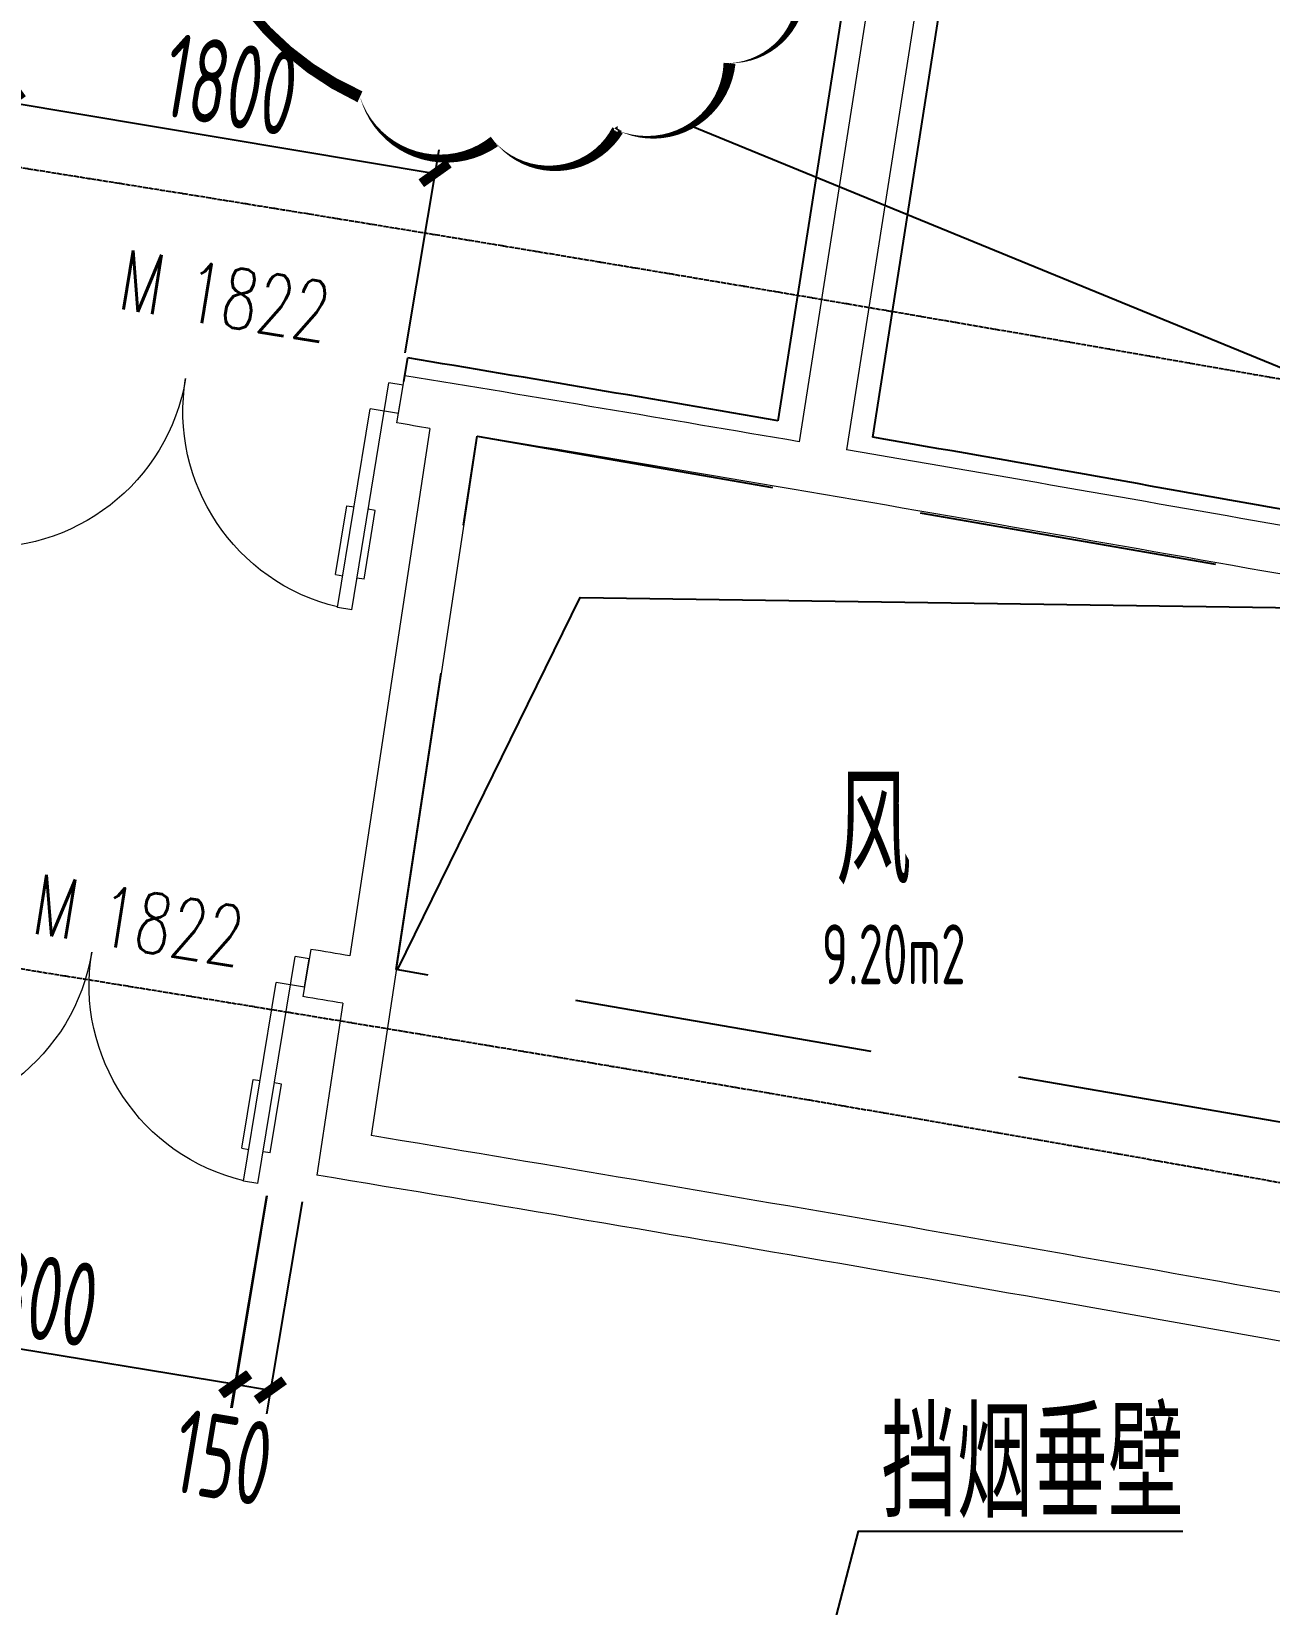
# Model space of a CAD drawing. Header units: millimetres. Extents: x 11515858 to 24947533, y -12764720 to -6305528.
# Drawn here: x 11826503 to 11831666, y -6399840 to -6393279 of the extents above; entities that cross this region are included whole.
import ezdxf
from ezdxf.enums import TextEntityAlignment as Align

# ---------------------------------------------------------------- set-up
doc = ezdxf.new("R2010")
doc.units = ezdxf.units.MM
doc.header["$LTSCALE"] = 10
for name, pattern in [('A2-RG-AXIS$0$CENTER', [2, 1.25, -0.25, 0.25, -0.25]), ('A2-RG-AXIS$0$DOTE', [2.4200000000000004, 2, -0.2, 0.02, -0.2]), ('A2-RI-F3$0$DASHDOT2', [0.5, 0.25, -0.125, 0, -0.125]), ('A2-RI-F3$0$DASHED2', [0.375, 0.25, -0.125]), ('A2-RI-F3$0$HIDDEN', [0.375, 0.25, -0.125]), ('A2-RI-F3$0$HIDDEN2', [0.1875, 0.125, -0.0625])]:
    doc.linetypes.add(name, pattern=pattern)
for name, color, linetype in [('A2-RB-F3$0$$34$A-DIMS-100', 1, 'Continuous'), ('A2-RD-F3$0$A-STRS', 50, 'Continuous'), ('A2-RG-AXIS$0$A-GRID', 1, 'A2-RG-AXIS$0$CENTER'), ('A2-RI-F3$0$A-DOOR-ROLL', 2, 'A2-RI-F3$0$DASHED2'), ('A2-RI-F3$0$A-HOLE', 2, 'Continuous'), ('A2-RI-F3$0$A-SYMB', 4, 'Continuous'), ('A2-RI-F3$0$A-SYMB-AREA', 4, 'Continuous'), ('A2-RI-F3$0$A-SYMB-DOOR', 4, 'Continuous'), ('A2-RI-F3$0$A-SYMB-NAME', 4, 'Continuous'), ('A2-RI-F3$0$A-SYMB-VOID', 35, 'Continuous'), ('A2-RI-F3$0$an-door', 2, 'Continuous'), ('A2-RI-F3$0$an-flor-abov', 2, 'A2-RI-F3$0$HIDDEN2'), ('A2-RI-F3$0$WINDOW_TEXT', 7, 'Continuous')]:
    doc.layers.add(name, color=color, linetype=linetype)
for name, color, linetype, lineweight in [('A2-RI-F3$0$$1$A-WALL', 7, 'Continuous', 5), ('A2-RI-F3$0$A-DOOR', 32, 'Continuous', 5), ('A2-RI-F3$0$A-WALL', 7, 'Continuous', 5)]:
    doc.layers.add(name, color=color, linetype=linetype, lineweight=lineweight)
doc.styles.add('A2-RB-F3$0$$0$XD2008', font='hzs.shx', dxfattribs={"width": 0.7, "bigfont": 'hztxt.shx'})
doc.styles.add('A2-RI-F3$0$ECADI', font='hzs.shx', dxfattribs={"width": 0.7, "bigfont": 'hztxt.shx'})
doc.styles.add('A2-RI-F3$0$ECADI-TXT', font='simplex.shx', dxfattribs={"bigfont": 'hztxt.shx'})
doc.styles.add('A2-RI-F3$0$SIMPLEX', font='simplex.shx', dxfattribs={"width": 0.7})
doc.dimstyles.new('A2-RB-F3$0$$0$XD100$0', dxfattribs={"dimscale": 100, "dimtxt": 3.5, "dimasz": 1, "dimexe": 1, "dimexo": 2, "dimgap": 0.5, "dimtad": 1, "dimdec": 0, "dimdsep": 46, "dimtxsty": 'A2-RB-F3$0$$0$XD2008', "dimblk1": 'A2-RB-F3$0$$20$_ArchTick', "dimblk2": 'A2-RB-F3$0$$20$_ArchTick', "dimsah": 1, "dimcen": 2.5, "dimclrt": 4, "dimaunit": 1, "dimadec": 0, "dimazin": 0, "dimtfac": 1, "dimtdec": 0, "dimtix": 1, "dimtmove": 2, "dimatfit": 3, "dimfxl": 0, "dimtolj": 1, "dimtzin": 0, "dimarcsym": 0})

# ---------------------------------------------------------------- blocks, each defined once
blk = doc.blocks.new('A2-RG-AXIS')
at = {"layer": 'A2-RG-AXIS$0$A-GRID', "linetype": 'A2-RG-AXIS$0$DOTE'}
for radius, end in [(308699.9999999902, 95.4076440106419), (304099.9999999902, 95.40764399720393), (300799.9999999902, 95.40764398384447)]:
    blk.add_arc((11778730.70926435, -6694178.721949182), radius, 75.58928463849298, end, dxfattribs=at)
blk = doc.blocks.new('A2-RB-F3$0$$20$_ArchTick')
at = {"color": 0, "linetype": 'ByBlock', "const_width": 0.4}
blk.add_lwpolyline([(-0.5, -0.5), (0.5, 0.5)], dxfattribs=at)
blk = doc.blocks.new('*D1070')
at = {"layer": 'A2-RB-F3$0$$34$A-DIMS-100', "color": 0, "lineweight": -2, "transparency": 16777216}
for p, q in [((11825707.79716459, -6397843.418557628), (11825562.47918815, -6398728.676798331)), ((11827483.61905779, -6398134.92541085), (11827338.30108135, -6399020.183651553)), ((11825578.67771431, -6398629.997480588), (11827354.49960751, -6398921.504333811))]:
    blk.add_line(p, q, dxfattribs=at)
at = {"layer": 'Defpoints', "color": 0, "transparency": 16777216}
for p in [(11825740.19421691, -6397646.059922142), (11827516.01611011, -6397937.566775365), (11827354.49960751, -6398921.504333811)]:
    blk.add_point(p, dxfattribs=at)
at = {"layer": 'A2-RB-F3$0$$34$A-DIMS-100', "color": 0, "lineweight": -2, "transparency": 16777216, "xscale": 100, "yscale": 100, "zscale": 100}
for p, rotation in [((11825578.67771431, -6398629.997480588), 170.6778532740124), ((11827354.49960751, -6398921.504333811), 350.6778532740124)]:
    blk.add_blockref('A2-RB-F3$0$$20$_ArchTick', p, dxfattribs=dict(at, rotation=rotation))
at = {"layer": 'A2-RB-F3$0$$34$A-DIMS-100', "color": 4, "transparency": 16777216, "insert": (11826503.03534477, -6398553.722442278), "char_height": 350, "attachment_point": 5, "rotation": 350.6778532740124, "style": 'A2-RB-F3$0$$0$XD2008'}
blk.add_mtext('\\A1;1800', dxfattribs=at)
blk = doc.blocks.new('*D1074')
at = {"layer": 'A2-RB-F3$0$$34$A-DIMS-100', "color": 0, "lineweight": -2, "transparency": 16777216}
for p, q in [((11827482.83129009, -6398134.794480618), (11827333.98107617, -6399019.457591489)), ((11827631.10090366, -6398159.741789292), (11827482.25068974, -6399044.404900162)), ((11827350.57348618, -6398920.843738863), (11827498.84309975, -6398945.791047535))]:
    blk.add_line(p, q, dxfattribs=at)
at = {"layer": 'Defpoints', "color": 0, "transparency": 16777216}
for p in [(11827516.01611011, -6397937.566775365), (11827664.28572368, -6397962.514084037), (11827498.84309975, -6398945.791047535)]:
    blk.add_point(p, dxfattribs=at)
at = {"layer": 'A2-RB-F3$0$$34$A-DIMS-100', "color": 0, "lineweight": -2, "transparency": 16777216, "xscale": 100, "yscale": 100, "zscale": 100}
for p, rotation in [((11827350.57348618, -6398920.843738863), 170.4490784781985), ((11827498.84309975, -6398945.791047535), 350.4490784781985)]:
    blk.add_blockref('A2-RB-F3$0$$20$_ArchTick', p, dxfattribs=dict(at, rotation=rotation))
at = {"layer": 'A2-RB-F3$0$$34$A-DIMS-100', "color": 4, "transparency": 16777216, "insert": (11827302.49012025, -6399226.556150768), "char_height": 350, "attachment_point": 5, "rotation": 350.4490784781985, "style": 'A2-RB-F3$0$$0$XD2008'}
blk.add_mtext('\\A1;150', dxfattribs=at)
blk = doc.blocks.new('*D1022')
at = {"layer": 'A2-RB-F3$0$$34$A-DIMS-100', "color": 0, "lineweight": -2, "transparency": 16777216}
for p, q in [((11826285.00568745, -6394321.891153796), (11826426.59352914, -6393475.118982935)), ((11826410.10159745, -6393573.749689051), (11828185.88423659, -6393870.676347531)), ((11828060.78832659, -6394618.817812276), (11828202.37616828, -6393772.045641416))]:
    blk.add_line(p, q, dxfattribs=at)
at = {"layer": 'Defpoints', "color": 0, "transparency": 16777216}
for p in [(11828185.88423659, -6393870.676347531), (11826252.02182406, -6394519.152566028), (11828027.8044632, -6394816.079224508)]:
    blk.add_point(p, dxfattribs=at)
at = {"layer": 'A2-RB-F3$0$$34$A-DIMS-100', "color": 0, "lineweight": -2, "transparency": 16777216, "xscale": 100, "yscale": 100, "zscale": 100}
for p, rotation in [((11826410.10159745, -6393573.749689051), 170.5074525400203), ((11828185.88423659, -6393870.676347531), 350.5074525400203)]:
    blk.add_blockref('A2-RB-F3$0$$20$_ArchTick', p, dxfattribs=dict(at, rotation=rotation))
at = {"layer": 'A2-RB-F3$0$$34$A-DIMS-100', "color": 4, "transparency": 16777216, "insert": (11827335.09976333, -6393500.29392953), "char_height": 350, "attachment_point": 5, "rotation": 350.5074525400203, "style": 'A2-RB-F3$0$$0$XD2008'}
blk.add_mtext('\\A1;1800', dxfattribs=at)
blk = doc.blocks.new('A2-RD-F3')
at = {"layer": 'A2-RD-F3$0$A-STRS', "linetype": 'Continuous'}
blk.add_arc((11855072.76788899, -6312584.304883929), 83069.99999999999, 252.7835582734223, 262.8725438586757, dxfattribs=at)
blk = doc.blocks.new('A2-RI-F3$0$5erhfh')
at = {"layer": 'A2-RI-F3$0$A-SYMB-AREA', "style": 'A2-RI-F3$0$ECADI', "width": 0.7}
blk.add_attdef('340M2', text='', height=2.5, dxfattribs=at).set_placement((0, 1.25), align=Align.MIDDLE_LEFT)
at = {"layer": 'A2-RI-F3$0$A-SYMB-NAME', "style": 'A2-RI-F3$0$ECADI', "width": 0.7}
blk.add_attdef('CHINESENAME', (-12.29193252821193, 3.0875), '', height=4.5, dxfattribs=at)
blk = doc.blocks.new('A2-RI-F3$0$$DorLib2D$00000011')
for p, q in [((-0.4666666602065561, 0.4708801651422903), (-0.4666666602065561, -0.06245316819156699)), ((-0.4666666602065561, 0.4708801651422903), (-0.4333333268731963, 0.4708801651422903)), ((-0.4333333268731963, 0.4708801651422903), (-0.4333333268731963, 0.004213498475152733)), ((0.4333333397943449, 0.4708801651422903), (0.4333333397943449, 0.004213498475152733)), ((0.4666666731277047, 0.4708801651422903), (0.4333333397943449, 0.4708801651422903)), ((0.4666666731277047, 0.4708801651422903), (0.4666666731277047, -0.06245316819156699)), ((-0.483333326873236, 0.3962051976975829), (-0.4666666602065561, 0.3962051976975829)), ((-0.4166666602065021, 0.3962051976975829), (-0.4333333268731963, 0.3962051976975829)), ((0.4166666731276649, 0.3962051976975829), (0.4333333397943449, 0.3962051976975829)), ((0.4833333397943989, 0.3962051976975829), (0.4666666731277047, 0.3962051976975829)), ((-0.483333326873236, 0.2345635206386163), (-0.4666666602065561, 0.2345635206386163)), ((-0.4166666602065021, 0.2345635206386163), (-0.4333333268731963, 0.2345635206386163)), ((0.4166666731276649, 0.2345635206386163), (0.4333333397943449, 0.2345635206386163)), ((0.4833333397943846, 0.2345635206386163), (0.4666666731277047, 0.2345635206386163)), ((-0.4999999935399302, 0.004213498475152733), (-0.4333333268731963, 0.004213498475152733)), ((-0.499999993539916, 0.004213498475181154), (-0.4999999935399302, -0.06245316819156699)), ((0.5000000064610788, 0.004213498475152733), (0.4333333397943449, 0.004213498475152733)), ((0.5000000064610788, 0.004213498475181154), (0.5000000064610788, -0.06245316819156699)), ((-0.4999999935399302, -0.06245316819156699), (-0.4666666602065561, -0.06245316819156699)), ((0.5000000064610788, -0.06245316819156699), (0.4666666731277047, -0.06245316819156699))]:
    blk.add_line(p, q)
at = {"lineweight": 13}
for p, q in [((-0.483333326873236, 0.3962051976975829), (-0.483333326873236, 0.2345635206386163)), ((-0.4166666602065021, 0.3962051976975829), (-0.4166666602065021, 0.2345635206386163)), ((0.4166666731276649, 0.3962051976975829), (0.4166666731276649, 0.2345635206386163)), ((0.4833333397943989, 0.3962051976975829), (0.4833333397943846, 0.2345635206386163))]:
    blk.add_line(p, q, dxfattribs=at)
for centre, start, end in [((-0.4666666602065561, 0.004213498475152733), 0, 85.90395624167282), ((0.4666666731277047, 0.004213498475152733), 94.09604375832718, 180)]:
    blk.add_arc(centre, 0.4666666666671333, start, end, dxfattribs=at)
blk = doc.blocks.new('A2-RI-F3$0$door-doublewing')
at = {"layer": 'A2-RI-F3$0$A-DOOR', "color": 4, "xscale": -0.9999999999999998, "rotation": 180}
blk.add_blockref('A2-RI-F3$0$$DorLib2D$00000011', (-6.460084023274248e-09, -0.02911983485822134), dxfattribs=at)
at = {"layer": 'A2-RI-F3$0$WINDOW_TEXT', "style": 'A2-RI-F3$0$SIMPLEX', "flags": 9}
blk.add_attdef('A', text='', height=0.9999999999999998, dxfattribs=at).set_placement((0, 1.5), align=Align.MIDDLE)
blk = doc.blocks.new('A2-RI-F3$0$ECADI-TAG-DOOR')
blk = doc.blocks.new('A2-RI-F3')
at = {"layer": 'A2-RI-F3$0$$1$A-WALL'}
for radius, start, end in [(303500.0000037505, 80.33114692359982, 80.64594202511499), (303300.0000037505, 80.6198172870719, 80.64603343673978), (303300.0000037505, 79.7769036926871, 80.58203215655152), (303500.0000037505, 79.59792738123443, 80.29338685347655)]:
    blk.add_arc((11778730.7092636, -6694178.721952868), radius, start, end, dxfattribs=at)
at = {"layer": 'A2-RI-F3$0$A-DOOR-ROLL', "linetype": 'A2-RI-F3$0$DASHDOT2', "const_width": 100}
blk.add_lwpolyline([(11837257.26142612, -6407185.611963018), (11838262.97443131, -6402236.700322113, 0.01629291576430277), (11819125.16487709, -6398979.635729787)], format="xyb", dxfattribs=at)
at = {"layer": 'A2-RI-F3$0$A-HOLE', "linetype": 'A2-RI-F3$0$HIDDEN', "ltscale": 500}
blk.add_lwpolyline([(11828361.30827733, -6394966.93467868), (11832457.51380368, -6395676.027232423), (11832128.29005192, -6397491.391327376), (11831931.28861142, -6397452.634170264), (11831852.58836381, -6397852.665114268), (11828024.24105057, -6397191.835447381), (11828361.30827725, -6394966.934678667)], dxfattribs=at)
at = {"layer": 'A2-RI-F3$0$A-SYMB'}
blk.add_lwpolyline([(11829666.79695118, -6400626.92558108), (11829951.88924823, -6399534.123239093), (11831304.10577254, -6399534.123239093)], dxfattribs=at)
at = {"layer": 'A2-RI-F3$0$A-SYMB-VOID', "ltscale": 500}
blk.add_lwpolyline([(11828029.30906847, -6397192.710262623), (11828790.46640475, -6395639.457997944), (11832560.83658998, -6395693.869080386)], dxfattribs=at)
at = {"layer": 'A2-RI-F3$0$A-WALL'}
for p, q in [((11831650.99493266, -6382590.779523958), (11829704.59959628, -6394989.964632958)), ((11831848.17695151, -6382624.333235911), (11829901.7651377, -6395023.623311693)), ((11828027.04792347, -6394911.682342736), (11828055.95913687, -6394738.777588783)), ((11828163.97482505, -6394934.269609617), (11827830.65101721, -6397134.460958518)), ((11828361.30827733, -6394966.934678671), (11827919.38846264, -6397883.942496015)), ((11827667.88757027, -6397107.196028314), (11827634.89956804, -6397304.45674845)), ((11827800.68953964, -6397332.229561307), (11827692.09861882, -6398049.012458045))]:
    blk.add_line(p, q, dxfattribs=at)
for centre, radius, start, end in [((11778078.67321768, -6693639.373573813), 300649.9999999702, 80.4747998806119, 80.50625040720871), ((11778078.67321768, -6693639.373573813), 300449.9999999702, 80.47419371704804, 80.50625040720871), ((11778730.73046385, -6694178.619972093), 300349.8959153843, 79.77727159531942, 80.57414252169772), ((11778730.73046385, -6694178.619972093), 300149.8959153843, 79.73950043169579, 80.61178372726768)]:
    blk.add_arc(centre, radius, start, end, dxfattribs=at)
at = {"layer": 'A2-RI-F3$0$an-door'}
for p, q in [((11829617.09991661, -6394902.532320656), (11831536.8875458, -6382672.847148518)), ((11830011.28063819, -6394970.807529176), (11831931.25133115, -6382739.956180034)), ((11828055.95959746, -6394738.777712195), (11828072.45152916, -6394640.147006079))]:
    blk.add_line(p, q, dxfattribs=at)
for start, end in [(80.2112317528567, 80.50745255082606), (79.45764706657091, 80.1355967943773)]:
    blk.add_arc((11778093.65252415, -6693540.501890444), 303049.9999999702, start, end, dxfattribs=at)
at = {"layer": 'A2-RI-F3$0$an-flor-abov', "ltscale": 2}
blk.add_lwpolyline([(11819215.80086583, -6404241.638724264), (11819904.8851648, -6399281.972207197, -0.005984212499820323), (11826949.46153743, -6400358.883690862, -0.006880659389577187)], format="xyb", dxfattribs=at)
at = {"layer": 'Defpoints', "color": 3}
blk.add_line((11829253.43610274, -6393672.700746009), (11872937.22342044, -6411574.16209236), dxfattribs=at)
blk.add_lwpolyline([(11827499.05900306, -6391544.489582202, 0, 50, 0.52056705), (11827872.73023214, -6393551.128151885, 0, 50, 0.52056705), (11827872.73023214, -6393551.128151885, 0, 50, 0.52056705), (11828433.23707577, -6393737.799121561, 0, 50, 0.52056705), (11828433.23707577, -6393737.799121561, 0, 50, 0.52056705), (11828947.0178033, -6393691.128404968, 0, 50, 0.52056705), (11828947.0178033, -6393691.128404967, 0, 50, 0.52056705), (11829414.09536468, -6393411.127898802, 0, 50, 0.52056705), (11829414.09536468, -6393411.127898802, 0, 50, 0.52056705), (11829694.33731151, -6392991.139036244, 0, 50, 0.52056705)], format="xyseb", dxfattribs=at)
at = {"linetype": 'A2-RI-F3$0$HIDDEN', "ltscale": 3}
blk.add_blockref('A2-RG-AXIS', (0, 0), dxfattribs=at)
ref = blk.add_blockref('A2-RI-F3$0$5erhfh', (11831361.01685305, -6397951.024639058), dxfattribs=dict(xscale=100, yscale=100, zscale=100))
ref.add_attrib('340M2', '9.20m2', (11829798.69269786, -6397252.937655155), dxfattribs={"layer": 'A2-RI-F3$0$A-SYMB-AREA', "height": 250, "style": 'A2-RI-F3$0$ECADI', "width": 0.7})
ref.add_attrib('CHINESENAME', '风', (11829857.42687381, -6396836.396593091), dxfattribs={"layer": 'A2-RI-F3$0$A-SYMB-NAME', "height": 450, "style": 'A2-RI-F3$0$ECADI', "width": 0.7})
ref = blk.add_blockref('A2-RI-F3$0$5erhfh', (11831276.32043532, -6399786.334168951), dxfattribs=dict(xscale=100, yscale=100, zscale=100))
ref.add_attrib('CHINESENAME', '挡烟垂壁', (11830047.12718252, -6399477.584168832), dxfattribs={"layer": 'A2-RI-F3$0$A-SYMB-NAME', "height": 450, "style": 'A2-RI-F3$0$ECADI', "width": 0.7})
at = {"layer": 'A2-RI-F3$0$A-DOOR'}
for p, xscale, yscale, zscale, rotation in [((11827155.03860129, -6394666.890391734), 1799.999999998357, 1799.999999998357, 1799.999999998357, 350.6777504938816), ((11826763.57347167, -6397060.035705242), 1799.999999998335, 1799.999999998335, 1799.999999998335, 350.6745748570877)]:
    blk.add_blockref('A2-RI-F3$0$door-doublewing', p, dxfattribs=dict(at, xscale=xscale, yscale=yscale, zscale=zscale, rotation=rotation))
at = {"layer": 'A2-RI-F3$0$A-SYMB-DOOR'}
ref = blk.add_blockref('A2-RI-F3$0$ECADI-TAG-DOOR', (11827147.67410527, -6395217.663594782), dxfattribs=dict(at, xscale=99.99999999937754, yscale=99.99999999937754, zscale=99.99999999937754, rotation=350.9590107909631))
ref.add_attrib('门窗主编号1', 'M', dxfattribs={"height": 250.0000000002097, "rotation": 350.9590106886268, "style": 'A2-RI-F3$0$ECADI-TXT', "width": 0.6999999999999982}).set_placement((11827035.01840408, -6394462.144778807), align=Align.RIGHT)
ref.add_attrib('门窗主编号2', '1822', (11827132.05087077, -6394481.860912084, 333.3333333332655), dxfattribs={"height": 250.0000000002097, "rotation": 350.9590106886268, "style": 'A2-RI-F3$0$ECADI-TXT', "width": 0.6999999999999982})
ref = blk.add_blockref('A2-RI-F3$0$ECADI-TAG-DOOR', (11826787.40071261, -6397822.345361914), dxfattribs=dict(at, xscale=99.99999999937754, yscale=99.99999999937754, zscale=99.99999999937754, rotation=350.9590107909631))
ref.add_attrib('门窗主编号1', 'M', dxfattribs={"height": 250.0000000002097, "rotation": 350.9590106886268, "style": 'A2-RI-F3$0$ECADI-TXT', "width": 0.6999999999999982}).set_placement((11826674.74501142, -6397066.826545938), align=Align.RIGHT)
ref.add_attrib('门窗主编号2', '1822', (11826771.77747812, -6397086.542679215, 333.3333333332655), dxfattribs={"height": 250.0000000002097, "rotation": 350.9590106886268, "style": 'A2-RI-F3$0$ECADI-TXT', "width": 0.6999999999999982})
blk = doc.blocks.new('A2-RB-F3')
at = {"layer": 'A2-RB-F3$0$$34$A-DIMS-100'}
for p1, p2, distance, picture, middle in [((11826252.02182406, -6394519.152566028), (11828027.8044632, -6394816.079224508), 958.5279414554445, '*D1022', (11827335.09976333, -6393500.29392953)), ((11825740.19421691, -6397646.059922141), (11827516.01611011, -6397937.566775365), -997.1061626188152, '*D1070', (11826503.03534477, -6398553.722442278))]:
    dim = blk.add_aligned_dim(p1=p1, p2=p2, distance=distance, dimstyle='A2-RB-F3$0$$0$XD100$0', dxfattribs=at)
    dim.commit()
    dim.dimension.update_dxf_attribs({"geometry": picture, "text_midpoint": middle})
dim = blk.add_linear_dim(base=(11827498.84309975, -6398945.791047535), p1=(11827516.01611011, -6397937.566775365), p2=(11827664.28572368, -6397962.514084036), angle=350.44907847843405, dimstyle='A2-RB-F3$0$$0$XD100$0', dxfattribs=at)
dim.commit()
dim.dimension.update_dxf_attribs({"geometry": '*D1074', "text_midpoint": (11827302.49012025, -6399226.556150768), "dimtype": 129})

msp = doc.modelspace()

# ---------------------------------------------------------------- block references
for name in ['A2-RB-F3', 'A2-RI-F3', 'A2-RG-AXIS', 'A2-RD-F3']:
    msp.add_blockref(name, (0, 0))

doc.saveas('drawing.dxf')
